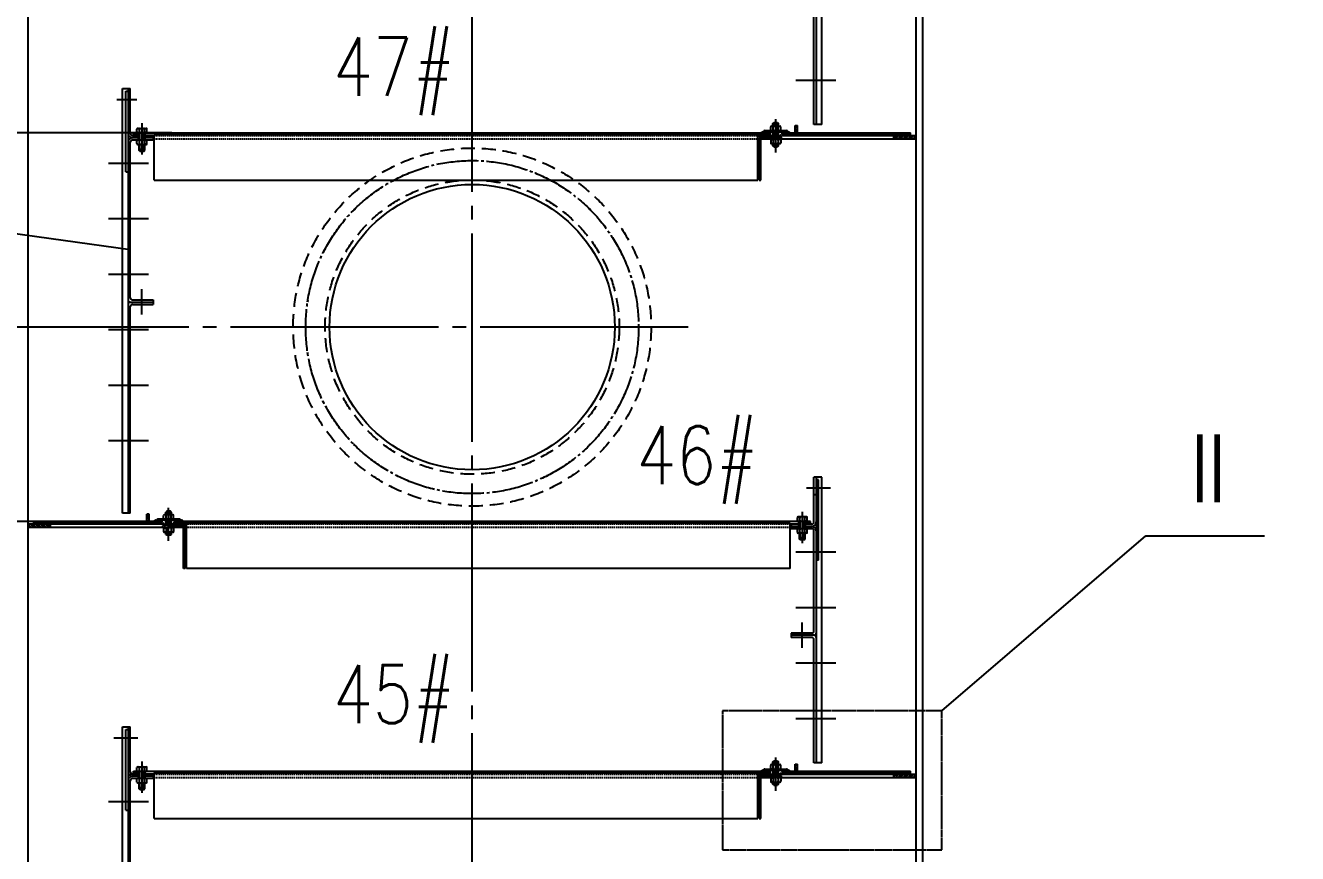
# Model space of a CAD drawing. Extents: x 16825 to 205982, y -10874 to 68273.
# Drawn here: x 164145 to 166438, y 57608 to 59100 of the extents above; entities that cross this region are included whole.
import ezdxf

# ---------------------------------------------------------------- set-up
doc = ezdxf.new("R2010")
doc.units = 0
doc.header["$LTSCALE"] = 5
doc.header["$MEASUREMENT"] = 0
for name, pattern in [('CENTER', [18, 15, -1, 1, -1]), ('DASHED', [0.75, 0.5, -0.25]), ('PHANTOM2', [1.25, 0.625, -0.125, 0.125, -0.125, 0.125, -0.125])]:
    doc.linetypes.add(name, pattern=pattern)
doc.layers.get('DEFPOINTS').update_dxf_attribs({"linetype": 'CONTINUOUS'})
for name, color, linetype in [('CEN', 6, 'CENTER'), ('DIM', 1, 'CONTINUOUS'), ('DIV', 5, 'PHANTOM2'), ('HAT', 8, 'CONTINUOUS'), ('HID', 5, 'DASHED'), ('THICK', 2, 'CONTINUOUS'), ('THIN', 1, 'CONTINUOUS'), ('THINK', 2, 'CONTINUOUS'), ('THK', 2, 'CONTINUOUS'), ('THN', 4, 'CONTINUOUS'), ('TXT', 3, 'CONTINUOUS')]:
    doc.layers.add(name, color=color, linetype=linetype)
doc.styles.get("Standard").update_dxf_attribs({"font": 'simplex', "width": 0.75, "bigfont": 'hzdx'})
doc.dimstyles.new('DIM3', dxfattribs={"dimscale": 0, "dimtxt": 3, "dimasz": 3, "dimexe": 1, "dimexo": 0, "dimgap": 1.5, "dimtad": 1, "dimdec": 4, "dimdsep": 46, "dimtxsty": 'Standard', "dimcen": 3, "dimclrd": 1, "dimclrt": 3, "dimadec": 0, "dimazin": 0, "dimtfac": 0.75, "dimtdec": 4, "dimtix": 1, "dimtmove": 0, "dimatfit": 0, "dimfxl": 0, "dimtolj": 1, "dimtzin": 0, "dimarcsym": 0})

# ---------------------------------------------------------------- blocks, each defined once
blk = doc.blocks.new('*D143')
at = {"layer": 'DEFPOINTS', "color": 0}
for p in [(166444.9, 66851.4), (165942.4, 28756.4), (167697.2, 28756.4)]:
    blk.add_point(p, dxfattribs=at)
at = {"layer": 'DIM', "lineweight": -2}
for p, q in [((166444.9, 66851.4), (167729.2, 66851.4)), ((165942.4, 28756.4), (167729.2, 28756.4))]:
    blk.add_line(p, q, dxfattribs=at)
at = {"layer": 'DIM', "color": 1, "lineweight": -2}
blk.add_line((167697.2, 66755.4), (167697.2, 28852.4), dxfattribs=at)
at = {"layer": 'DIM', "color": 1}
for points in [[(167681.2, 66755.4), (167713.2, 66755.4), (167697.2, 66851.4)], [(167681.2, 28852.4), (167713.2, 28852.4), (167697.2, 28756.4)]]:
    blk.add_solid(points, dxfattribs=at)
at = {"layer": 'DIM', "color": 3, "insert": (167601.2, 47803.9), "char_height": 96, "attachment_point": 5, "rotation": 90}
blk.add_mtext('\\A1;~38095', dxfattribs=at)
blk = doc.blocks.new('*D38')
at = {"layer": 'DEFPOINTS', "color": 0}
for p in [(165768.4, 59631.4), (167424.3, 59631.4), (165762.4, 34581.4)]:
    blk.add_point(p, dxfattribs=at)
at = {"layer": 'DIM', "lineweight": -2}
for p, q in [((165768.4, 59631.4), (167456.3, 59631.4)), ((165762.4, 34581.4), (167456.3, 34581.4))]:
    blk.add_line(p, q, dxfattribs=at)
at = {"layer": 'DIM', "color": 1, "lineweight": -2}
blk.add_line((167424.3, 34677.4), (167424.3, 59535.4), dxfattribs=at)
at = {"layer": 'DIM', "color": 1}
for points in [[(167408.3, 59535.4), (167440.3, 59535.4), (167424.3, 59631.4)], [(167408.3, 34677.4), (167440.3, 34677.4), (167424.3, 34581.4)]]:
    blk.add_solid(points, dxfattribs=at)
at = {"layer": 'DIM', "color": 3, "insert": (167328.3, 47106.4), "char_height": 96, "attachment_point": 5, "rotation": 90}
blk.add_mtext('\\A1;25050', dxfattribs=at)
blk = doc.blocks.new('*D104')
at = {"layer": 'DEFPOINTS', "color": 0}
for p in [(163106.3, 58206.4), (164238.9, 58206.4), (163235.4, 54156.4)]:
    blk.add_point(p, dxfattribs=at)
at = {"layer": 'DIM', "lineweight": -2}
for p, q in [((164238.9, 58206.4), (163074.3, 58206.4)), ((163235.4, 54156.4), (163074.3, 54156.4))]:
    blk.add_line(p, q, dxfattribs=at)
at = {"layer": 'DIM', "color": 1, "lineweight": -2}
blk.add_line((163106.3, 54252.4), (163106.3, 58110.4), dxfattribs=at)
at = {"layer": 'DIM', "color": 1}
for points in [[(163090.3, 58110.4), (163122.3, 58110.4), (163106.3, 58206.4)], [(163090.3, 54252.4), (163122.3, 54252.4), (163106.3, 54156.4)]]:
    blk.add_solid(points, dxfattribs=at)
at = {"layer": 'DIM', "color": 3, "insert": (163010.3, 56181.4), "char_height": 96, "attachment_point": 5, "rotation": 90}
blk.add_mtext('\\A1;9x450=4050', dxfattribs=at)
blk = doc.blocks.new('*D108')
at = {"layer": 'DEFPOINTS', "color": 0}
for p in [(163106.3, 62956.4), (164331.2, 62956.4), (163293.6, 58906.4)]:
    blk.add_point(p, dxfattribs=at)
at = {"layer": 'DIM', "lineweight": -2}
for p, q in [((164331.2, 62956.4), (163074.3, 62956.4)), ((163293.6, 58906.4), (163074.3, 58906.4))]:
    blk.add_line(p, q, dxfattribs=at)
at = {"layer": 'DIM', "color": 1, "lineweight": -2}
blk.add_line((163106.3, 59002.4), (163106.3, 62860.4), dxfattribs=at)
at = {"layer": 'DIM', "color": 1}
for points in [[(163090.3, 62860.4), (163122.3, 62860.4), (163106.3, 62956.4)], [(163090.3, 59002.4), (163122.3, 59002.4), (163106.3, 58906.4)]]:
    blk.add_solid(points, dxfattribs=at)
at = {"layer": 'DIM', "color": 3, "insert": (163010.3, 60931.4), "char_height": 96, "attachment_point": 5, "rotation": 90}
blk.add_mtext('\\A1;9x450=4050', dxfattribs=at)
blk = doc.blocks.new('*D107')
at = {"layer": 'DEFPOINTS', "color": 0}
for p in [(163398.9, 59356.4), (164217, 59356.4), (163686.9, 58906.4)]:
    blk.add_point(p, dxfattribs=at)
at = {"layer": 'DIM', "lineweight": -2}
for p, q in [((164217, 59356.4), (163366.9, 59356.4)), ((163686.9, 58906.4), (163366.9, 58906.4))]:
    blk.add_line(p, q, dxfattribs=at)
at = {"layer": 'DIM', "color": 1, "lineweight": -2}
blk.add_line((163398.9, 59002.4), (163398.9, 59260.4), dxfattribs=at)
at = {"layer": 'DIM', "color": 1}
for points in [[(163382.9, 59260.4), (163414.9, 59260.4), (163398.9, 59356.4)], [(163382.9, 59002.4), (163414.9, 59002.4), (163398.9, 58906.4)]]:
    blk.add_solid(points, dxfattribs=at)
at = {"layer": 'DIM', "color": 3, "insert": (163302.9, 59131.4), "char_height": 96, "attachment_point": 5, "rotation": 90}
blk.add_mtext('\\A1;450', dxfattribs=at)
blk = doc.blocks.new('*D106')
at = {"layer": 'DEFPOINTS', "color": 0}
for p in [(163106.3, 58906.4), (164409.4, 58906.4), (163728.8, 58206.4)]:
    blk.add_point(p, dxfattribs=at)
at = {"layer": 'DIM', "lineweight": -2}
for p, q in [((164409.4, 58906.4), (163074.3, 58906.4)), ((163728.8, 58206.4), (163074.3, 58206.4))]:
    blk.add_line(p, q, dxfattribs=at)
at = {"layer": 'DIM', "color": 1, "lineweight": -2}
blk.add_line((163106.3, 58302.4), (163106.3, 58810.4), dxfattribs=at)
at = {"layer": 'DIM', "color": 1}
for points in [[(163090.3, 58810.4), (163122.3, 58810.4), (163106.3, 58906.4)], [(163090.3, 58302.4), (163122.3, 58302.4), (163106.3, 58206.4)]]:
    blk.add_solid(points, dxfattribs=at)
at = {"layer": 'DIM', "color": 3, "insert": (163010.3, 58556.4), "char_height": 96, "attachment_point": 5, "rotation": 90}
blk.add_mtext('\\A1;700', dxfattribs=at)

msp = doc.modelspace()

# ---------------------------------------------------------------- hatches: boundary and pattern name
at = {"layer": 'HAT'}
h = msp.add_hatch(dxfattribs=at)
h.set_pattern_fill('ANSI31', color=256, style=0)
h.set_pattern_definition([(45, (164563.711, 56814.4804), (-2.245064, 2.245064), [])])
h.paths.add_polyline_path([(165536.377, 58919.373), (165532.377, 58919.373), (165532.377, 58906.373), (165536.377, 58906.373)])
h = msp.add_hatch(dxfattribs=at)
h.set_pattern_fill('ANSI31', color=256, scale=0.5, style=0)
h.set_pattern_definition([(45, (164564.711, 57529.4574), (-1.122532, 1.122532), [])])
h.paths.add_polyline_path([(165491.377, 58908.373), (165491.377, 58910.373), (165477.877, 58910.373, 0.23606798), (165475.877, 58909.373, -0.23606798), (165473.877, 58908.373), (165472.377, 58908.373), (165472.377, 58906.373), (165473.877, 58906.373, 0.23606798), (165475.877, 58907.373, -0.23606798), (165477.877, 58908.373)])
h.paths.add_polyline_path([(165503.377, 58910.373), (165503.377, 58908.373), (165516.877, 58908.373, -0.23606798), (165518.877, 58907.373, 0.23606798), (165520.877, 58906.373), (165522.377, 58906.373), (165522.377, 58908.373), (165520.877, 58908.373, -0.23606798), (165518.877, 58909.373, 0.23606798), (165516.877, 58910.373)])
h = msp.add_hatch(dxfattribs=at)
h.set_pattern_fill('ANSI31', color=256, style=0)
h.set_pattern_definition([(45, (164503.711, 56814.4804), (-2.245064, 2.245064), [])])
h.paths.add_polyline_path([(165710.377, 58901.373), (165710.377, 58895.373), (165750.377, 58895.373), (165750.377, 58901.373)])
h = msp.add_hatch(dxfattribs=at)
h.set_pattern_fill('ANSI31', color=256, style=0)
h.set_pattern_definition([(135, (165337.0422, 56114.4804), (2.245064, 2.245064), [])])
h.paths.add_polyline_path([(164364.377, 58219.373), (164368.377, 58219.373), (164368.377, 58206.373), (164364.377, 58206.373)])
h = msp.add_hatch(dxfattribs=at)
h.set_pattern_fill('ANSI31', color=256, scale=0.5, style=0)
h.set_pattern_definition([(135, (165336.0422, 56829.4574), (1.122532, 1.122532), [])])
h.paths.add_polyline_path([(164409.377, 58208.373), (164409.377, 58210.373), (164422.877, 58210.373, -0.23606798), (164424.877, 58209.373, 0.23606798), (164426.877, 58208.373), (164428.377, 58208.373), (164428.377, 58206.373), (164426.877, 58206.373, -0.23606798), (164424.877, 58207.373, 0.23606798), (164422.877, 58208.373)])
h.paths.add_polyline_path([(164397.377, 58210.373), (164397.377, 58208.373), (164383.877, 58208.373, 0.23606798), (164381.877, 58207.373, -0.23606798), (164379.877, 58206.373), (164378.377, 58206.373), (164378.377, 58208.373), (164379.877, 58208.373, 0.23606798), (164381.877, 58209.373, -0.23606798), (164383.877, 58210.373)])
h = msp.add_hatch(dxfattribs=at)
h.set_pattern_fill('ANSI31', color=256, style=0)
h.set_pattern_definition([(135, (165397.0422, 56114.4804), (2.245064, 2.245064), [])])
h.paths.add_polyline_path([(164190.377, 58201.373), (164190.377, 58195.373), (164150.377, 58195.373), (164150.377, 58201.373)])
h = msp.add_hatch(dxfattribs=at)
h.set_pattern_fill('ANSI31', color=256, style=0)
h.set_pattern_definition([(45, (164563.711, 55664.4804), (-2.245064, 2.245064), [])])
h.paths.add_polyline_path([(165536.377, 57769.373), (165532.377, 57769.373), (165532.377, 57756.373), (165536.377, 57756.373)])
h = msp.add_hatch(dxfattribs=at)
h.set_pattern_fill('ANSI31', color=256, scale=0.5, style=0)
h.set_pattern_definition([(45, (164564.711, 56379.4574), (-1.122532, 1.122532), [])])
h.paths.add_polyline_path([(165491.377, 57758.373), (165491.377, 57760.373), (165477.877, 57760.373, 0.23606798), (165475.877, 57759.373, -0.23606798), (165473.877, 57758.373), (165472.377, 57758.373), (165472.377, 57756.373), (165473.877, 57756.373, 0.23606798), (165475.877, 57757.373, -0.23606798), (165477.877, 57758.373)])
h.paths.add_polyline_path([(165503.377, 57760.373), (165503.377, 57758.373), (165516.877, 57758.373, -0.23606798), (165518.877, 57757.373, 0.23606798), (165520.877, 57756.373), (165522.377, 57756.373), (165522.377, 57758.373), (165520.877, 57758.373, -0.23606798), (165518.877, 57759.373, 0.23606798), (165516.877, 57760.373)])
h = msp.add_hatch(dxfattribs=at)
h.set_pattern_fill('ANSI31', color=256, style=0)
h.set_pattern_definition([(45, (164503.711, 55664.4804), (-2.245064, 2.245064), [])])
h.paths.add_polyline_path([(165710.377, 57751.373), (165710.377, 57745.373), (165750.377, 57745.373), (165750.377, 57751.373)])

# ---------------------------------------------------------------- linework, layer by layer
at = {"layer": 'CEN', "ltscale": 5}
for p, q in [((164950.377, 28649.949), (164950.377, 65759.35)), ((165339.879, 58556.373), (162785.965, 58556.373))]:
    msp.add_line(p, q, dxfattribs=at)
at = {"layer": 'CEN'}
for p, q in [((165533.433, 59001.373), (165605.744, 59001.373)), ((164309.993, 58966.373), (164345.993, 58966.373)), ((164355.377, 58923.632), (164355.377, 58867.398)), ((165497.377, 58871.182), (165497.377, 58930.95)), ((164367.32, 58851.373), (164295.01, 58851.373)), ((164367.32, 58751.373), (164295.01, 58751.373)), ((164367.32, 58651.373), (164295.01, 58651.373)), ((164355.377, 58578.868), (164355.377, 58624.584)), ((164367.32, 58551.373), (164295.01, 58551.373)), ((164367.32, 58551.373), (164295.01, 58551.373)), ((164367.32, 58451.373), (164295.01, 58451.373)), ((164367.32, 58351.373), (164295.01, 58351.373)), ((165596.369, 58266.373), (165552.825, 58266.373)), ((164403.377, 58171.182), (164403.377, 58230.95)), ((165545.377, 58223.632), (165545.377, 58167.398)), ((165533.433, 58151.373), (165605.744, 58151.373)), ((165533.433, 58051.373), (165605.744, 58051.373)), ((165545.377, 57978.868), (165545.377, 58024.584)), ((165533.433, 57951.373), (165605.744, 57951.373)), ((165533.433, 57851.373), (165605.744, 57851.373)), ((164304.385, 57816.373), (164347.928, 57816.373)), ((164355.377, 57773.632), (164355.377, 57717.398)), ((165497.377, 57721.182), (165497.377, 57780.95)), ((164367.32, 57701.373), (164295.01, 57701.373))]:
    msp.add_line(p, q, dxfattribs=at)
msp.add_circle((164950.377, 58556.373), 300, dxfattribs=at)
at = {"layer": 'DIV'}
msp.add_lwpolyline([(165401.343, 57614.814), (165797.031, 57614.814), (165797.031, 57865.115), (165401.343, 57865.115)], close=True, dxfattribs=at)
at = {"layer": 'HID'}
for p, q in [((164377.377, 58901.373), (165465.377, 58901.373)), ((164377.377, 58895.373), (165465.377, 58895.373)), ((165523.377, 58201.373), (164435.377, 58201.373)), ((165523.377, 58195.373), (164435.377, 58195.373)), ((164377.377, 57751.373), (165465.377, 57751.373)), ((164377.377, 57745.373), (165465.377, 57745.373))]:
    msp.add_line(p, q, dxfattribs=at)
at = {"layer": 'HID', "ltscale": 10}
for radius in [322.5, 265]:
    msp.add_circle((164950.377, 58556.373), radius, dxfattribs=at)
at = {"layer": 'THICK'}
for p, q in [((164377.377, 58895.373), (164375.377, 58895.373)), ((164334.377, 58221.373), (164320.377, 58221.373))]:
    msp.add_line(p, q, dxfattribs=at)
at = {"layer": 'THIN'}
for p, q in [((164334.377, 58695.471), (162229.69, 58987.727)), ((165797.031, 57865.115), (166164.217, 58180.381))]:
    msp.add_line(p, q, dxfattribs=at)
at = {"layer": 'THINK'}
for p, q in [((165750.377, 58895.373), (165750.377, 58901.373)), ((164150.377, 58195.373), (164150.377, 58201.373)), ((165750.377, 57745.373), (165750.377, 57751.373))]:
    msp.add_line(p, q, dxfattribs=at)
at = {"layer": 'THK'}
for p, q in [((165750.377, 56631.373), (165750.377, 64556.373)), ((164150.377, 55544.373), (164150.377, 63081.373)), ((165762.377, 56635.373), (165762.377, 59631.373)), ((165570.377, 59436.373), (165570.377, 58921.373)), ((165580.377, 58921.373), (165580.377, 59286.373)), ((165566.377, 58921.373), (165566.377, 59143.373)), ((164320.377, 58986.373), (164334.377, 58986.373)), ((164320.377, 58836.373), (164320.377, 58986.373)), ((164330.377, 58986.373), (164330.377, 58221.373)), ((164334.377, 58905.373), (164334.377, 58986.373)), ((164326.377, 58981.373), (164330.377, 58981.373)), ((164326.377, 58836.373), (164326.377, 58981.373)), ((164330.377, 58954.373), (164334.377, 58954.373)), ((165488.377, 58911.873), (165488.377, 58916.873)), ((165489.877, 58918.373), (165504.877, 58918.373)), ((165492.377, 58923.326), (165493.877, 58924.826)), ((165492.377, 58918.373), (165492.377, 58923.326)), ((165492.377, 58923.326), (165496.377, 58923.326)), ((165492.877, 58911.873), (165492.877, 58916.873)), ((165493.877, 58924.826), (165496.377, 58924.826)), ((165496.377, 58919.826), (165496.377, 58924.826)), ((165496.377, 58919.826), (165498.377, 58919.826)), ((165497.377, 58918.373), (165497.377, 58910.373)), ((165498.377, 58919.826), (165498.377, 58924.826)), ((165498.377, 58924.826), (165500.877, 58924.826)), ((165502.377, 58923.326), (165498.377, 58923.326)), ((165500.877, 58924.826), (165502.377, 58923.326)), ((165501.877, 58911.873), (165501.877, 58916.873)), ((165502.377, 58918.373), (165502.377, 58923.326)), ((165506.377, 58911.873), (165506.377, 58916.873)), ((165532.377, 58919.373), (165536.377, 58919.373)), ((165532.377, 58906.373), (165532.377, 58919.373)), ((165536.377, 58906.373), (165536.377, 58919.373)), ((165580.377, 58921.373), (165566.377, 58921.373)), ((164350.377, 58901.373), (164338.377, 58901.373)), ((164338.377, 58901.373), (164350.377, 58901.373)), ((164350.377, 58897.373), (164338.377, 58897.373)), ((164375.377, 58893.373), (164338.377, 58893.373)), ((164340.377, 58903.373), (164340.377, 58906.373)), ((164340.377, 58906.373), (165487.377, 58906.373)), ((164340.377, 58903.373), (164340.377, 58901.373)), ((164340.377, 58903.373), (164350.377, 58903.373)), ((164346.377, 58907.873), (164346.377, 58912.873)), ((164347.877, 58914.373), (164362.877, 58914.373)), ((164349.377, 58903.373), (164349.377, 58906.373)), ((164349.377, 58901.373), (164349.377, 58903.373)), ((164349.377, 58893.373), (164349.377, 58901.373)), ((164350.377, 58893.373), (164350.377, 58906.373)), ((164350.877, 58907.873), (164350.877, 58912.873)), ((164359.877, 58907.873), (164359.877, 58912.873)), ((164360.377, 58893.373), (164360.377, 58906.373)), ((164360.377, 58901.373), (164375.377, 58901.373)), ((164377.377, 58901.373), (164360.377, 58901.373)), ((164375.377, 58897.373), (164360.377, 58897.373)), ((164361.377, 58903.373), (164361.377, 58906.373)), ((164361.377, 58903.373), (164361.377, 58901.373)), ((164361.377, 58893.373), (164361.377, 58901.373)), ((164364.377, 58907.873), (164364.377, 58912.873)), ((164375.377, 58901.373), (164375.377, 58893.373)), ((164375.377, 58897.373), (164375.377, 58901.373)), ((164377.377, 58821.373), (164377.377, 58903.373)), ((164377.377, 58903.373), (165487.377, 58903.373)), ((165465.377, 58821.373), (165465.377, 58903.373)), ((165465.377, 58901.373), (165492.377, 58901.373)), ((165465.377, 58895.373), (165467.377, 58895.373)), ((165467.377, 58901.373), (165467.377, 58903.373)), ((165467.377, 58821.373), (165467.377, 58895.373)), ((165470.377, 58895.373), (165487.141, 58895.373)), ((165470.377, 58895.373), (165487.141, 58895.373)), ((165470.377, 58821.373), (165470.377, 58895.373)), ((165472.377, 58908.373), (165473.877, 58908.373)), ((165472.377, 58906.373), (165472.377, 58908.373)), ((165473.377, 58898.373), (165507.612, 58898.373)), ((165477.877, 58910.373), (165516.877, 58910.373)), ((165477.877, 58908.373), (165492.377, 58908.373)), ((165487.141, 58894.873), (165487.141, 58898.373)), ((165487.141, 58894.873), (165497.377, 58894.873)), ((165487.377, 58901.373), (165487.377, 58906.373)), ((165488.377, 58893.373), (165488.377, 58888.373)), ((165491.377, 58908.373), (165491.377, 58910.373)), ((165491.377, 58898.373), (165491.377, 58901.373)), ((165492.377, 58898.373), (165492.377, 58910.373)), ((165492.877, 58893.373), (165492.877, 58888.373)), ((165497.377, 58886.873), (165497.377, 58894.873)), ((165507.612, 58894.873), (165497.377, 58894.873)), ((165501.877, 58893.373), (165501.877, 58888.373)), ((165502.377, 58898.373), (165502.377, 58910.373)), ((165502.377, 58908.373), (165516.877, 58908.373)), ((165502.377, 58901.373), (165503.377, 58901.373)), ((165503.377, 58908.373), (165503.377, 58910.373)), ((165503.377, 58898.373), (165503.377, 58901.373)), ((165506.377, 58893.373), (165506.377, 58888.373)), ((165507.612, 58894.873), (165507.612, 58898.373)), ((165507.612, 58895.373), (165750.377, 58895.373)), ((165508.377, 58901.373), (165750.377, 58901.373)), ((165512.037, 58906.373), (165740.377, 58906.373)), ((165512.377, 58903.373), (165740.377, 58903.373)), ((165520.877, 58908.373), (165522.377, 58908.373)), ((165522.377, 58906.373), (165522.377, 58908.373)), ((165710.377, 58895.373), (165710.377, 58903.373)), ((165740.377, 58901.373), (165740.377, 58906.373)), ((164334.377, 58709.373), (164334.377, 58889.373)), ((164346.377, 58886.873), (164346.377, 58891.873)), ((164347.877, 58885.373), (164362.877, 58885.373)), ((164350.377, 58874.373), (164350.377, 58885.373)), ((164351.377, 58873.373), (164350.377, 58874.373)), ((164350.377, 58874.373), (164354.377, 58874.373)), ((164350.877, 58886.873), (164350.877, 58891.873)), ((164351.377, 58873.373), (164354.377, 58873.373)), ((164354.377, 58878.373), (164356.377, 58878.373)), ((164354.377, 58873.373), (164354.377, 58878.373)), ((164356.377, 58873.373), (164356.377, 58878.373)), ((164360.377, 58874.373), (164356.377, 58874.373)), ((164356.377, 58873.373), (164359.377, 58873.373)), ((164359.377, 58873.373), (164360.377, 58874.373)), ((164359.877, 58886.873), (164359.877, 58891.873)), ((164360.377, 58874.373), (164360.377, 58885.373)), ((164364.377, 58886.873), (164364.377, 58891.873)), ((165489.877, 58886.873), (165504.877, 58886.873)), ((165492.377, 58882.826), (165492.377, 58886.873)), ((165493.877, 58881.326), (165492.377, 58882.826)), ((165492.377, 58882.826), (165496.377, 58882.826)), ((165493.877, 58881.326), (165496.377, 58881.326)), ((165496.377, 58881.326), (165496.377, 58886.326)), ((165496.377, 58886.326), (165498.377, 58886.326)), ((165498.377, 58881.326), (165498.377, 58886.326)), ((165502.377, 58882.826), (165498.377, 58882.826)), ((165498.377, 58881.326), (165500.877, 58881.326)), ((165502.377, 58882.826), (165500.877, 58881.326)), ((165502.377, 58882.826), (165502.377, 58886.873)), ((164320.377, 58221.373), (164320.377, 58836.373)), ((164326.377, 58836.373), (164330.377, 58836.373)), ((164377.377, 58821.373), (165465.377, 58821.373)), ((165467.377, 58821.373), (165470.377, 58821.373)), ((164737.184, 58769.565), (164739.305, 58767.444)), ((164737.184, 58767.444), (164739.305, 58769.565)), ((165163.569, 58769.565), (165161.448, 58767.444)), ((165161.448, 58769.565), (165163.569, 58767.444)), ((164334.377, 58609.373), (164334.377, 58709.373)), ((164681.738, 58693.251), (164684.411, 58691.889)), ((164682.394, 58691.233), (164683.756, 58693.906)), ((165219.015, 58693.251), (165216.342, 58691.889)), ((165216.998, 58693.906), (165218.36, 58691.233)), ((164334.377, 58601.373), (164375.377, 58601.373)), ((164338.377, 58605.373), (164375.377, 58605.373)), ((164338.377, 58597.373), (164375.377, 58597.373)), ((164375.377, 58605.373), (164375.377, 58597.373)), ((164652.589, 58603.538), (164655.552, 58603.068)), ((164653.835, 58601.821), (164654.305, 58604.784)), ((164334.377, 58221.373), (164334.377, 58593.373)), ((164652.589, 58509.208), (164655.552, 58509.677)), ((164654.305, 58507.961), (164653.835, 58510.924)), ((164681.738, 58419.494), (164684.411, 58420.856)), ((164683.756, 58418.839), (164682.394, 58421.512)), ((164737.184, 58343.18), (164739.305, 58345.301)), ((164739.305, 58343.18), (164737.184, 58345.301)), ((165163.569, 58343.18), (165161.448, 58345.301)), ((165163.569, 58345.301), (165161.448, 58343.18)), ((165087.91, 58289.752), (165085.237, 58288.39)), ((165087.255, 58287.734), (165085.893, 58290.407)), ((165566.377, 58205.373), (165566.377, 58286.373)), ((165580.377, 58286.373), (165566.377, 58286.373)), ((165570.377, 58286.373), (165570.377, 57771.373)), ((165574.377, 58281.373), (165570.377, 58281.373)), ((165574.377, 58136.373), (165574.377, 58281.373)), ((165580.377, 58136.373), (165580.377, 58286.373)), ((165570.377, 58254.373), (165566.377, 58254.373)), ((164388.716, 58206.373), (164160.377, 58206.373)), ((164160.377, 58201.373), (164160.377, 58206.373)), ((164364.377, 58206.373), (164364.377, 58219.373)), ((164368.377, 58219.373), (164364.377, 58219.373)), ((164368.377, 58206.373), (164368.377, 58219.373)), ((164378.377, 58206.373), (164378.377, 58208.373)), ((164379.877, 58208.373), (164378.377, 58208.373)), ((164422.877, 58210.373), (164383.877, 58210.373)), ((164398.377, 58208.373), (164383.877, 58208.373)), ((164394.377, 58211.873), (164394.377, 58216.873)), ((164410.877, 58218.373), (164395.877, 58218.373)), ((164397.377, 58208.373), (164397.377, 58210.373)), ((164399.877, 58224.826), (164398.377, 58223.326)), ((164398.377, 58218.373), (164398.377, 58223.326)), ((164398.377, 58223.326), (164402.377, 58223.326)), ((164398.377, 58198.373), (164398.377, 58210.373)), ((164398.877, 58211.873), (164398.877, 58216.873)), ((164402.377, 58224.826), (164399.877, 58224.826)), ((164402.377, 58219.826), (164402.377, 58224.826)), ((164404.377, 58219.826), (164402.377, 58219.826)), ((164403.377, 58218.373), (164403.377, 58210.373)), ((164406.877, 58224.826), (164404.377, 58224.826)), ((164404.377, 58219.826), (164404.377, 58224.826)), ((164408.377, 58223.326), (164404.377, 58223.326)), ((164408.377, 58223.326), (164406.877, 58224.826)), ((164407.877, 58211.873), (164407.877, 58216.873)), ((164408.377, 58218.373), (164408.377, 58223.326)), ((164408.377, 58198.373), (164408.377, 58210.373)), ((164422.877, 58208.373), (164408.377, 58208.373)), ((164409.377, 58208.373), (164409.377, 58210.373)), ((164412.377, 58211.873), (164412.377, 58216.873)), ((165560.377, 58206.373), (164413.377, 58206.373)), ((164413.377, 58201.373), (164413.377, 58206.373)), ((164428.377, 58208.373), (164426.877, 58208.373)), ((164428.377, 58206.373), (164428.377, 58208.373)), ((165536.377, 58207.873), (165536.377, 58212.873)), ((165552.877, 58214.373), (165537.877, 58214.373)), ((165539.377, 58203.373), (165539.377, 58206.373)), ((165540.377, 58193.373), (165540.377, 58206.373)), ((165540.877, 58207.873), (165540.877, 58212.873)), ((165549.877, 58207.873), (165549.877, 58212.873)), ((165550.377, 58193.373), (165550.377, 58206.373)), ((165551.377, 58203.373), (165551.377, 58206.373)), ((165554.377, 58207.873), (165554.377, 58212.873)), ((165560.377, 58203.373), (165560.377, 58206.373)), ((164392.377, 58201.373), (164150.377, 58201.373)), ((164393.141, 58195.373), (164150.377, 58195.373)), ((164388.377, 58203.373), (164160.377, 58203.373)), ((164190.377, 58195.373), (164190.377, 58203.373)), ((164393.141, 58194.873), (164393.141, 58198.373)), ((164427.377, 58198.373), (164393.141, 58198.373)), ((164393.141, 58194.873), (164403.377, 58194.873)), ((164394.377, 58193.373), (164394.377, 58188.373)), ((164410.877, 58186.873), (164395.877, 58186.873)), ((164397.377, 58198.373), (164397.377, 58201.373)), ((164398.377, 58201.373), (164397.377, 58201.373)), ((164398.377, 58182.826), (164398.377, 58186.873)), ((164398.377, 58182.826), (164399.877, 58181.326)), ((164398.377, 58182.826), (164402.377, 58182.826)), ((164398.877, 58193.373), (164398.877, 58188.373)), ((164402.377, 58181.326), (164402.377, 58186.326)), ((164404.377, 58186.326), (164402.377, 58186.326)), ((164403.377, 58186.873), (164403.377, 58194.873)), ((164413.612, 58194.873), (164403.377, 58194.873)), ((164404.377, 58181.326), (164404.377, 58186.326)), ((164408.377, 58182.826), (164404.377, 58182.826)), ((164406.877, 58181.326), (164408.377, 58182.826)), ((164407.877, 58193.373), (164407.877, 58188.373)), ((164435.377, 58201.373), (164408.377, 58201.373)), ((164408.377, 58182.826), (164408.377, 58186.873)), ((164409.377, 58198.373), (164409.377, 58201.373)), ((164412.377, 58193.373), (164412.377, 58188.373)), ((165523.377, 58203.373), (164413.377, 58203.373)), ((164413.612, 58194.873), (164413.612, 58198.373)), ((164430.377, 58195.373), (164413.612, 58195.373)), ((164430.377, 58195.373), (164413.612, 58195.373)), ((164430.377, 58121.373), (164430.377, 58195.373)), ((164433.377, 58201.373), (164433.377, 58203.373)), ((164433.377, 58121.373), (164433.377, 58195.373)), ((164435.377, 58195.373), (164433.377, 58195.373)), ((164435.377, 58121.373), (164435.377, 58203.373)), ((165523.377, 58121.373), (165523.377, 58203.373)), ((165523.377, 58201.373), (165540.377, 58201.373)), ((165525.377, 58195.373), (165523.377, 58195.373)), ((165540.377, 58201.373), (165525.377, 58201.373)), ((165525.377, 58201.373), (165525.377, 58193.373)), ((165525.377, 58197.373), (165525.377, 58201.373)), ((165525.377, 58197.373), (165540.377, 58197.373)), ((165525.377, 58193.373), (165562.377, 58193.373)), ((165536.377, 58186.873), (165536.377, 58191.873)), ((165552.877, 58185.373), (165537.877, 58185.373)), ((165539.377, 58203.373), (165539.377, 58201.373)), ((165539.377, 58193.373), (165539.377, 58201.373)), ((165540.377, 58174.373), (165540.377, 58185.373)), ((165540.877, 58186.873), (165540.877, 58191.873)), ((165549.877, 58186.873), (165549.877, 58191.873)), ((165560.377, 58203.373), (165550.377, 58203.373)), ((165550.377, 58201.373), (165562.377, 58201.373)), ((165562.377, 58201.373), (165550.377, 58201.373)), ((165550.377, 58197.373), (165562.377, 58197.373)), ((165550.377, 58174.373), (165550.377, 58185.373)), ((165551.377, 58201.373), (165551.377, 58203.373)), ((165551.377, 58193.373), (165551.377, 58201.373)), ((165554.377, 58186.873), (165554.377, 58191.873)), ((165560.377, 58203.373), (165560.377, 58201.373)), ((165566.377, 58009.373), (165566.377, 58189.373)), ((164402.377, 58181.326), (164399.877, 58181.326)), ((164406.877, 58181.326), (164404.377, 58181.326)), ((165540.377, 58174.373), (165544.377, 58174.373)), ((165541.377, 58173.373), (165540.377, 58174.373)), ((165544.377, 58173.373), (165541.377, 58173.373)), ((165544.377, 58173.373), (165544.377, 58178.373)), ((165546.377, 58178.373), (165544.377, 58178.373)), ((165546.377, 58173.373), (165546.377, 58178.373)), ((165550.377, 58174.373), (165546.377, 58174.373)), ((165549.377, 58173.373), (165546.377, 58173.373)), ((165549.377, 58173.373), (165550.377, 58174.373)), ((166164.217, 58180.381), (166378.502, 58180.381)), ((165574.377, 58136.373), (165570.377, 58136.373)), ((165580.377, 57771.373), (165580.377, 58136.373)), ((164433.377, 58121.373), (164430.377, 58121.373)), ((165523.377, 58121.373), (164435.377, 58121.373)), ((165525.377, 58005.373), (165525.377, 57997.373)), ((165562.377, 58005.373), (165525.377, 58005.373)), ((165566.377, 58001.373), (165525.377, 58001.373)), ((165562.377, 57997.373), (165525.377, 57997.373)), ((165566.377, 57771.373), (165566.377, 57993.373)), ((164320.377, 57836.373), (164334.377, 57836.373)), ((164320.377, 57686.373), (164320.377, 57836.373)), ((164326.377, 57831.373), (164330.377, 57831.373)), ((164326.377, 57686.373), (164326.377, 57831.373)), ((164330.377, 57836.373), (164330.377, 57321.373)), ((164334.377, 57755.373), (164334.377, 57836.373)), ((164330.377, 57804.373), (164334.377, 57804.373)), ((165492.377, 57773.326), (165493.877, 57774.826)), ((165492.377, 57768.373), (165492.377, 57773.326)), ((165492.377, 57773.326), (165496.377, 57773.326)), ((165493.877, 57774.826), (165496.377, 57774.826)), ((165496.377, 57769.826), (165496.377, 57774.826)), ((165496.377, 57769.826), (165498.377, 57769.826)), ((165498.377, 57769.826), (165498.377, 57774.826)), ((165498.377, 57774.826), (165500.877, 57774.826)), ((165502.377, 57773.326), (165498.377, 57773.326)), ((165500.877, 57774.826), (165502.377, 57773.326)), ((165502.377, 57768.373), (165502.377, 57773.326)), ((165532.377, 57769.373), (165536.377, 57769.373)), ((165532.377, 57756.373), (165532.377, 57769.373)), ((165536.377, 57756.373), (165536.377, 57769.373)), ((165580.377, 57771.373), (165566.377, 57771.373)), ((164350.377, 57751.373), (164338.377, 57751.373)), ((164338.377, 57751.373), (164350.377, 57751.373)), ((164350.377, 57747.373), (164338.377, 57747.373)), ((164340.377, 57753.373), (164340.377, 57756.373)), ((164340.377, 57756.373), (165487.377, 57756.373)), ((164340.377, 57753.373), (164340.377, 57751.373)), ((164340.377, 57753.373), (164350.377, 57753.373)), ((164346.377, 57757.873), (164346.377, 57762.873)), ((164347.877, 57764.373), (164362.877, 57764.373)), ((164349.377, 57753.373), (164349.377, 57756.373)), ((164349.377, 57751.373), (164349.377, 57753.373)), ((164349.377, 57743.373), (164349.377, 57751.373)), ((164350.377, 57743.373), (164350.377, 57756.373)), ((164350.877, 57757.873), (164350.877, 57762.873)), ((164359.877, 57757.873), (164359.877, 57762.873)), ((164360.377, 57743.373), (164360.377, 57756.373)), ((164360.377, 57751.373), (164375.377, 57751.373)), ((164377.377, 57751.373), (164360.377, 57751.373)), ((164375.377, 57747.373), (164360.377, 57747.373)), ((164361.377, 57753.373), (164361.377, 57756.373)), ((164361.377, 57753.373), (164361.377, 57751.373)), ((164361.377, 57743.373), (164361.377, 57751.373)), ((164364.377, 57757.873), (164364.377, 57762.873)), ((164375.377, 57751.373), (164375.377, 57743.373)), ((164375.377, 57747.373), (164375.377, 57751.373)), ((164377.377, 57671.373), (164377.377, 57753.373)), ((164377.377, 57753.373), (165487.377, 57753.373)), ((165465.377, 57671.373), (165465.377, 57753.373)), ((165465.377, 57751.373), (165492.377, 57751.373)), ((165467.377, 57751.373), (165467.377, 57753.373)), ((165472.377, 57758.373), (165473.877, 57758.373)), ((165472.377, 57756.373), (165472.377, 57758.373)), ((165473.377, 57748.373), (165507.612, 57748.373)), ((165477.877, 57760.373), (165516.877, 57760.373)), ((165477.877, 57758.373), (165492.377, 57758.373)), ((165487.141, 57744.873), (165487.141, 57748.373)), ((165487.377, 57751.373), (165487.377, 57756.373)), ((165488.377, 57761.873), (165488.377, 57766.873)), ((165489.877, 57768.373), (165504.877, 57768.373)), ((165491.377, 57758.373), (165491.377, 57760.373)), ((165491.377, 57748.373), (165491.377, 57751.373)), ((165492.377, 57748.373), (165492.377, 57760.373)), ((165492.877, 57761.873), (165492.877, 57766.873)), ((165497.377, 57768.373), (165497.377, 57760.373)), ((165501.877, 57761.873), (165501.877, 57766.873)), ((165502.377, 57748.373), (165502.377, 57760.373)), ((165502.377, 57758.373), (165516.877, 57758.373)), ((165502.377, 57751.373), (165503.377, 57751.373)), ((165503.377, 57758.373), (165503.377, 57760.373)), ((165503.377, 57748.373), (165503.377, 57751.373)), ((165506.377, 57761.873), (165506.377, 57766.873)), ((165507.612, 57744.873), (165507.612, 57748.373)), ((165508.377, 57751.373), (165750.377, 57751.373)), ((165512.037, 57756.373), (165740.377, 57756.373)), ((165512.377, 57753.373), (165740.377, 57753.373)), ((165520.877, 57758.373), (165522.377, 57758.373)), ((165522.377, 57756.373), (165522.377, 57758.373)), ((165710.377, 57745.373), (165710.377, 57753.373)), ((165740.377, 57751.373), (165740.377, 57756.373)), ((164334.377, 57559.373), (164334.377, 57739.373)), ((164375.377, 57743.373), (164338.377, 57743.373)), ((164346.377, 57736.873), (164346.377, 57741.873)), ((164347.877, 57735.373), (164362.877, 57735.373)), ((164350.377, 57724.373), (164350.377, 57735.373)), ((164350.377, 57724.373), (164354.377, 57724.373)), ((164351.377, 57723.373), (164350.377, 57724.373)), ((164350.877, 57736.873), (164350.877, 57741.873)), ((164354.377, 57723.373), (164354.377, 57728.373)), ((164354.377, 57728.373), (164356.377, 57728.373)), ((164356.377, 57723.373), (164356.377, 57728.373)), ((164360.377, 57724.373), (164356.377, 57724.373)), ((164359.377, 57723.373), (164360.377, 57724.373)), ((164359.877, 57736.873), (164359.877, 57741.873)), ((164360.377, 57724.373), (164360.377, 57735.373)), ((164364.377, 57736.873), (164364.377, 57741.873)), ((164375.377, 57745.373), (164377.377, 57745.373)), ((165465.377, 57745.373), (165467.377, 57745.373)), ((165467.377, 57671.373), (165467.377, 57745.373)), ((165470.377, 57745.373), (165487.141, 57745.373)), ((165470.377, 57745.373), (165487.141, 57745.373)), ((165470.377, 57671.373), (165470.377, 57745.373)), ((165487.141, 57744.873), (165497.377, 57744.873)), ((165488.377, 57743.373), (165488.377, 57738.373)), ((165489.877, 57736.873), (165504.877, 57736.873)), ((165492.377, 57732.826), (165492.377, 57736.873)), ((165493.877, 57731.326), (165492.377, 57732.826)), ((165492.377, 57732.826), (165496.377, 57732.826)), ((165492.877, 57743.373), (165492.877, 57738.373)), ((165493.877, 57731.326), (165496.377, 57731.326)), ((165496.377, 57731.326), (165496.377, 57736.326)), ((165496.377, 57736.326), (165498.377, 57736.326)), ((165497.377, 57736.873), (165497.377, 57744.873)), ((165507.612, 57744.873), (165497.377, 57744.873)), ((165498.377, 57731.326), (165498.377, 57736.326)), ((165502.377, 57732.826), (165498.377, 57732.826)), ((165498.377, 57731.326), (165500.877, 57731.326)), ((165502.377, 57732.826), (165500.877, 57731.326)), ((165501.877, 57743.373), (165501.877, 57738.373)), ((165502.377, 57732.826), (165502.377, 57736.873)), ((165506.377, 57743.373), (165506.377, 57738.373)), ((165507.612, 57745.373), (165750.377, 57745.373)), ((164351.377, 57723.373), (164354.377, 57723.373)), ((164356.377, 57723.373), (164359.377, 57723.373)), ((164320.377, 57321.373), (164320.377, 57686.373)), ((164326.377, 57686.373), (164330.377, 57686.373)), ((164377.377, 57671.373), (165465.377, 57671.373)), ((165467.377, 57671.373), (165470.377, 57671.373))]:
    msp.add_line(p, q, dxfattribs=at)
msp.add_circle((164950.377, 58556.373), 257, dxfattribs=at)
for centre, radius, start, end in [((165489.877, 58916.873), 1.5, 90, 180), ((165491.377, 58916.873), 1.5, 0, 90), ((165494.377, 58916.873), 1.5, 90, 180), ((165500.377, 58916.873), 1.5, 0, 90), ((165503.377, 58916.873), 1.5, 90, 180), ((165504.877, 58916.873), 1.5, 0, 90), ((164338.377, 58905.373), 8, 180, 270), ((164338.377, 58889.373), 8, 90, 180), ((164338.377, 58905.373), 4, 180, 270), ((164338.377, 58889.373), 4, 90, 180), ((164347.877, 58912.873), 1.5, 90, 180), ((164347.877, 58907.873), 1.5, 180, 270), ((164347.877, 58891.873), 1.5, 90, 180), ((164349.377, 58912.873), 1.5, 0, 90), ((164349.377, 58907.873), 1.5, 270, 0), ((164349.377, 58891.873), 1.5, 0, 90), ((164352.377, 58912.873), 1.5, 90, 180), ((164352.377, 58907.873), 1.5, 180, 270), ((164352.377, 58891.873), 1.5, 90, 180), ((164358.377, 58912.873), 1.5, 0, 90), ((164358.377, 58907.873), 1.5, 270, 0), ((164358.377, 58891.873), 1.5, 0, 90), ((164361.377, 58912.873), 1.5, 90, 180), ((164361.377, 58907.873), 1.5, 180, 270), ((164361.377, 58891.873), 1.5, 90, 180), ((164362.877, 58912.873), 1.5, 0, 90), ((164362.877, 58907.873), 1.5, 270, 0), ((164362.877, 58891.873), 1.5, 0, 90), ((165473.377, 58895.373), 6, 90, 180), ((165473.377, 58895.373), 3, 90, 180), ((165473.877, 58910.873), 2.5, 270, 323.130102), ((165473.877, 58908.873), 2.5, 270, 323.130102), ((165477.877, 58907.873), 2.5, 90, 143.130102), ((165477.877, 58905.873), 2.5, 90, 143.130102), ((165489.877, 58911.873), 1.5, 180, 270), ((165489.877, 58893.373), 1.5, 90, 180), ((165491.377, 58911.873), 1.5, 270, 0), ((165491.377, 58893.373), 1.5, 0, 90), ((165494.377, 58911.873), 1.5, 180, 270), ((165494.377, 58893.373), 1.5, 90, 180), ((165500.377, 58911.873), 1.5, 270, 0), ((165500.377, 58893.373), 1.5, 0, 90), ((165503.377, 58911.873), 1.5, 180, 270), ((165503.377, 58893.373), 1.5, 90, 180), ((165503.377, 58906.373), 5, 270, 330), ((165503.716, 58903.373), 5, 270, 330), ((165504.877, 58911.873), 1.5, 270, 0), ((165504.877, 58893.373), 1.5, 0, 90), ((165512.037, 58901.373), 5, 90, 150), ((165512.377, 58898.373), 5, 90, 150), ((165516.877, 58907.873), 2.5, 36.869898, 90), ((165516.877, 58905.873), 2.5, 36.869898, 90), ((165520.877, 58910.873), 2.5, 216.869898, 270), ((165520.877, 58908.873), 2.5, 216.869898, 270), ((164347.877, 58886.873), 1.5, 180, 270), ((164349.377, 58886.873), 1.5, 270, 0), ((164352.377, 58886.873), 1.5, 180, 270), ((164358.377, 58886.873), 1.5, 270, 0), ((164361.377, 58886.873), 1.5, 180, 270), ((164362.877, 58886.873), 1.5, 270, 0), ((165489.877, 58888.373), 1.5, 180, 270), ((165491.377, 58888.373), 1.5, 270, 0), ((165494.377, 58888.373), 1.5, 180, 270), ((165500.377, 58888.373), 1.5, 270, 0), ((165503.377, 58888.373), 1.5, 180, 270), ((165504.877, 58888.373), 1.5, 270, 0), ((164334.377, 58605.373), 4, 180, 270), ((164334.377, 58597.373), 4, 90, 180), ((164338.377, 58609.373), 4, 180, 270), ((164338.377, 58593.373), 4, 90, 180), ((164379.877, 58210.873), 2.5, 270, 323.130102), ((164379.877, 58208.873), 2.5, 270, 323.130102), ((164383.877, 58207.873), 2.5, 90, 143.130102), ((164383.877, 58205.873), 2.5, 90, 143.130102), ((164388.716, 58201.373), 5, 30, 90), ((164395.877, 58216.873), 1.5, 90, 180), ((164395.877, 58211.873), 1.5, 180, 270), ((164397.377, 58216.873), 1.5, 0, 90), ((164397.377, 58211.873), 1.5, 270, 0), ((164400.377, 58216.873), 1.5, 90, 180), ((164400.377, 58211.873), 1.5, 180, 270), ((164406.377, 58216.873), 1.5, 0, 90), ((164406.377, 58211.873), 1.5, 270, 0), ((164409.377, 58216.873), 1.5, 90, 180), ((164409.377, 58211.873), 1.5, 180, 270), ((164410.877, 58216.873), 1.5, 0, 90), ((164410.877, 58211.873), 1.5, 270, 0), ((164422.877, 58207.873), 2.5, 36.869898, 90), ((164422.877, 58205.873), 2.5, 36.869898, 90), ((164426.877, 58210.873), 2.5, 216.869898, 270), ((164426.877, 58208.873), 2.5, 216.869898, 270), ((165537.877, 58212.873), 1.5, 90, 180), ((165537.877, 58207.873), 1.5, 180, 270), ((165539.377, 58212.873), 1.5, 0, 90), ((165539.377, 58207.873), 1.5, 270, 0), ((165542.377, 58212.873), 1.5, 90, 180), ((165542.377, 58207.873), 1.5, 180, 270), ((165548.377, 58212.873), 1.5, 0, 90), ((165548.377, 58207.873), 1.5, 270, 0), ((165551.377, 58212.873), 1.5, 90, 180), ((165551.377, 58207.873), 1.5, 180, 270), ((165552.877, 58212.873), 1.5, 0, 90), ((165552.877, 58207.873), 1.5, 270, 0), ((165562.377, 58205.373), 8, 270, 0), ((165562.377, 58205.373), 4, 270, 0), ((164388.377, 58198.373), 5, 30, 90), ((164397.037, 58203.373), 5, 210, 270), ((164397.377, 58206.373), 5, 210, 270), ((164395.877, 58193.373), 1.5, 90, 180), ((164395.877, 58188.373), 1.5, 180, 270), ((164397.377, 58193.373), 1.5, 0, 90), ((164397.377, 58188.373), 1.5, 270, 0), ((164400.377, 58193.373), 1.5, 90, 180), ((164400.377, 58188.373), 1.5, 180, 270), ((164406.377, 58193.373), 1.5, 0, 90), ((164406.377, 58188.373), 1.5, 270, 0), ((164409.377, 58193.373), 1.5, 90, 180), ((164409.377, 58188.373), 1.5, 180, 270), ((164410.877, 58193.373), 1.5, 0, 90), ((164410.877, 58188.373), 1.5, 270, 0), ((164427.377, 58195.373), 6, 0, 90), ((164427.377, 58195.373), 3, 0, 90), ((165537.877, 58191.873), 1.5, 90, 180), ((165537.877, 58186.873), 1.5, 180, 270), ((165539.377, 58191.873), 1.5, 0, 90), ((165539.377, 58186.873), 1.5, 270, 0), ((165542.377, 58191.873), 1.5, 90, 180), ((165542.377, 58186.873), 1.5, 180, 270), ((165548.377, 58191.873), 1.5, 0, 90), ((165548.377, 58186.873), 1.5, 270, 0), ((165551.377, 58191.873), 1.5, 90, 180), ((165551.377, 58186.873), 1.5, 180, 270), ((165552.877, 58191.873), 1.5, 0, 90), ((165552.877, 58186.873), 1.5, 270, 0), ((165562.377, 58189.373), 8, 0, 90), ((165562.377, 58189.373), 4, 0, 90), ((165562.377, 58009.373), 4, 270, 0), ((165566.377, 58005.373), 4, 270, 0), ((165566.377, 57997.373), 4, 0, 90), ((165562.377, 57993.373), 4, 0, 90), ((164338.377, 57755.373), 8, 180, 270), ((164338.377, 57739.373), 8, 90, 180), ((164338.377, 57755.373), 4, 180, 270), ((164347.877, 57762.873), 1.5, 90, 180), ((164347.877, 57757.873), 1.5, 180, 270), ((164349.377, 57762.873), 1.5, 0, 90), ((164349.377, 57757.873), 1.5, 270, 0), ((164352.377, 57762.873), 1.5, 90, 180), ((164352.377, 57757.873), 1.5, 180, 270), ((164358.377, 57762.873), 1.5, 0, 90), ((164358.377, 57757.873), 1.5, 270, 0), ((164361.377, 57762.873), 1.5, 90, 180), ((164361.377, 57757.873), 1.5, 180, 270), ((164362.877, 57762.873), 1.5, 0, 90), ((164362.877, 57757.873), 1.5, 270, 0), ((165473.377, 57745.373), 6, 90, 180), ((165473.377, 57745.373), 3, 90, 180), ((165473.877, 57760.873), 2.5, 270, 323.130102), ((165473.877, 57758.873), 2.5, 270, 323.130102), ((165477.877, 57757.873), 2.5, 90, 143.130102), ((165477.877, 57755.873), 2.5, 90, 143.130102), ((165489.877, 57766.873), 1.5, 90, 180), ((165489.877, 57761.873), 1.5, 180, 270), ((165491.377, 57766.873), 1.5, 0, 90), ((165491.377, 57761.873), 1.5, 270, 0), ((165494.377, 57766.873), 1.5, 90, 180), ((165494.377, 57761.873), 1.5, 180, 270), ((165500.377, 57766.873), 1.5, 0, 90), ((165500.377, 57761.873), 1.5, 270, 0), ((165503.377, 57766.873), 1.5, 90, 180), ((165503.377, 57761.873), 1.5, 180, 270), ((165503.377, 57756.373), 5, 270, 330), ((165503.716, 57753.373), 5, 270, 330), ((165504.877, 57766.873), 1.5, 0, 90), ((165504.877, 57761.873), 1.5, 270, 0), ((165512.037, 57751.373), 5, 90, 150), ((165512.377, 57748.373), 5, 90, 150), ((165516.877, 57757.873), 2.5, 36.869898, 90), ((165516.877, 57755.873), 2.5, 36.869898, 90), ((165520.877, 57760.873), 2.5, 216.869898, 270), ((165520.877, 57758.873), 2.5, 216.869898, 270), ((164338.377, 57739.373), 4, 90, 180), ((164347.877, 57741.873), 1.5, 90, 180), ((164347.877, 57736.873), 1.5, 180, 270), ((164349.377, 57741.873), 1.5, 0, 90), ((164349.377, 57736.873), 1.5, 270, 0), ((164352.377, 57741.873), 1.5, 90, 180), ((164352.377, 57736.873), 1.5, 180, 270), ((164358.377, 57741.873), 1.5, 0, 90), ((164358.377, 57736.873), 1.5, 270, 0), ((164361.377, 57741.873), 1.5, 90, 180), ((164361.377, 57736.873), 1.5, 180, 270), ((164362.877, 57741.873), 1.5, 0, 90), ((164362.877, 57736.873), 1.5, 270, 0), ((165489.877, 57743.373), 1.5, 90, 180), ((165489.877, 57738.373), 1.5, 180, 270), ((165491.377, 57743.373), 1.5, 0, 90), ((165491.377, 57738.373), 1.5, 270, 0), ((165494.377, 57743.373), 1.5, 90, 180), ((165494.377, 57738.373), 1.5, 180, 270), ((165500.377, 57743.373), 1.5, 0, 90), ((165500.377, 57738.373), 1.5, 270, 0), ((165503.377, 57743.373), 1.5, 90, 180), ((165503.377, 57738.373), 1.5, 180, 270), ((165504.877, 57743.373), 1.5, 0, 90), ((165504.877, 57738.373), 1.5, 270, 0)]:
    msp.add_arc(centre, radius, start, end, dxfattribs=at)
at = {"layer": 'THN'}
for p, q in [((165493.877, 58918.373), (165493.877, 58924.826)), ((165500.877, 58918.373), (165500.877, 58924.826)), ((164351.377, 58893.373), (164351.377, 58906.373)), ((164359.377, 58893.373), (164359.377, 58906.373)), ((165493.877, 58898.373), (165493.877, 58910.373)), ((165500.877, 58898.373), (165500.877, 58910.373)), ((164351.377, 58873.373), (164351.377, 58885.373)), ((164359.377, 58873.373), (164359.377, 58885.373)), ((165493.877, 58881.326), (165493.877, 58886.873)), ((165500.877, 58881.326), (165500.877, 58886.873)), ((164399.877, 58218.373), (164399.877, 58224.826)), ((164399.877, 58198.373), (164399.877, 58210.373)), ((164406.877, 58218.373), (164406.877, 58224.826)), ((164406.877, 58198.373), (164406.877, 58210.373)), ((165541.377, 58193.373), (165541.377, 58206.373)), ((165549.377, 58193.373), (165549.377, 58206.373)), ((164399.877, 58181.326), (164399.877, 58186.873)), ((164406.877, 58181.326), (164406.877, 58186.873)), ((165541.377, 58173.373), (165541.377, 58185.373)), ((165549.377, 58173.373), (165549.377, 58185.373)), ((165493.877, 57768.373), (165493.877, 57774.826)), ((165500.877, 57768.373), (165500.877, 57774.826)), ((164351.377, 57743.373), (164351.377, 57756.373)), ((164359.377, 57743.373), (164359.377, 57756.373)), ((165493.877, 57748.373), (165493.877, 57760.373)), ((165500.877, 57748.373), (165500.877, 57760.373)), ((164351.377, 57723.373), (164351.377, 57735.373)), ((164359.377, 57723.373), (164359.377, 57735.373)), ((165493.877, 57731.326), (165493.877, 57736.873)), ((165500.877, 57731.326), (165500.877, 57736.873))]:
    msp.add_line(p, q, dxfattribs=at)

# ---------------------------------------------------------------- texts
at = {"layer": 'THK', "width": 0.8}
for s, p in [('47#', (164699.375, 58973.222)), ('46#', (165246.208, 58273.222)), ('45#', (164699.375, 57842.669))]:
    msp.add_text(s, height=105, dxfattribs=at).set_placement(p)
at = {"layer": 'TXT', "width": 0.8}
msp.add_text('Ⅱ', height=140, dxfattribs=at).set_placement((166224.094, 58227.081))

# ---------------------------------------------------------------- dimensions: what is measured, and where the dimension line sits
at = {"layer": 'DIM'}
for base, p1, p2, text, picture, middle in [((167697.235, 28756.373), (166444.904, 66851.373), (165942.377, 28756.373), '~38095', '*D143', (167601.235, 47803.873)), ((163106.334, 62956.373), (163293.612, 58906.373), (164331.218, 62956.373), '9x450=<>', '*D108', (163010.334, 60931.373)), ((163106.334, 58206.373), (163235.358, 54156.373), (164238.9, 58206.373), '9x450=<>', '*D104', (163010.334, 56181.373))]:
    dim = msp.add_linear_dim(base=base, p1=p1, p2=p2, angle=90, text=text, dimstyle='DIM3', override={"dimscale": 32, "dimdec": 2, "dimclre": 256, "dimtdec": 2}, dxfattribs=at)
    dim.commit()
    dim.dimension.update_dxf_attribs({"geometry": picture, "text_midpoint": middle})
for base, p1, p2, picture, middle in [((167424.251, 59631.373), (165762.377, 34581.373), (165768.377, 59631.373), '*D38', (167328.251, 47106.373)), ((163398.853, 59356.373), (163686.905, 58906.373), (164217.046, 59356.373), '*D107', (163302.853, 59131.373)), ((163106.334, 58906.373), (163728.804, 58206.373), (164409.377, 58906.373), '*D106', (163010.334, 58556.373))]:
    dim = msp.add_linear_dim(base=base, p1=p1, p2=p2, angle=90, dimstyle='DIM3', override={"dimscale": 32, "dimdec": 2, "dimclre": 256, "dimtdec": 2}, dxfattribs=at)
    dim.commit()
    dim.dimension.update_dxf_attribs({"geometry": picture, "text_midpoint": middle})

doc.saveas('drawing.dxf')
